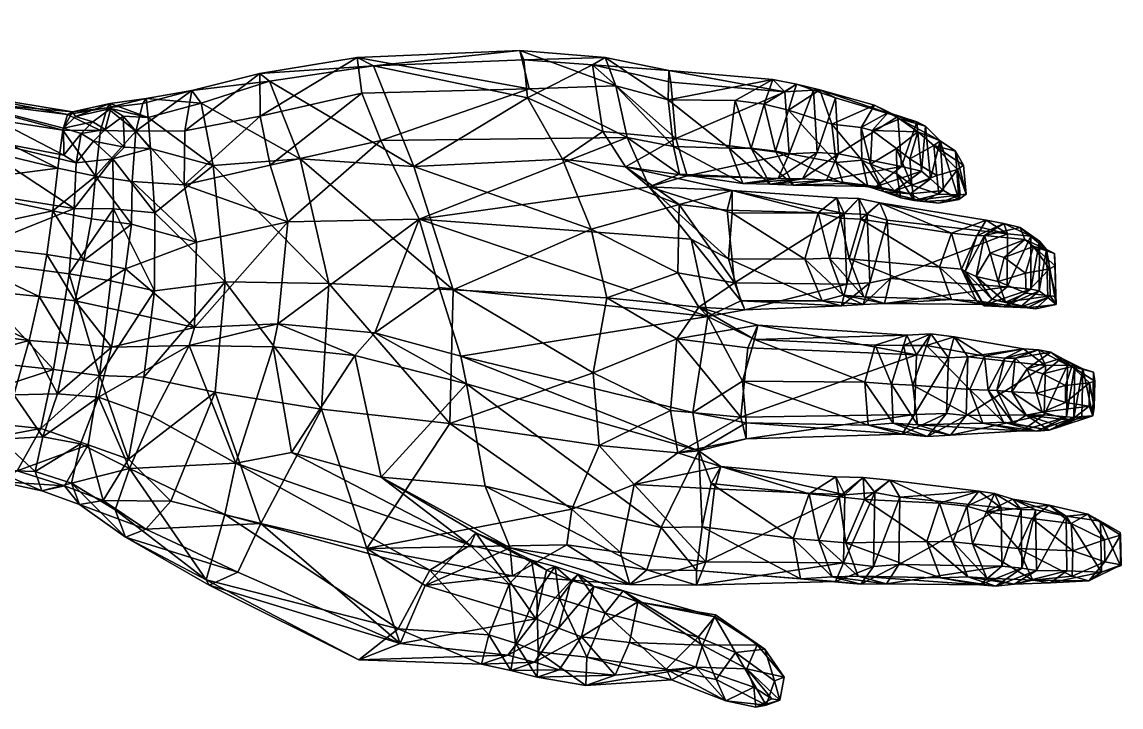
# Model space of a CAD drawing. Extents: x -12.4 to 12.5, y -5.7 to 3.2.
# Drawn here: x 10.078 to 12.495, y -1.24 to 0.267 of the extents above; entities that cross this region are included whole.
import ezdxf

# ---------------------------------------------------------------- set-up
doc = ezdxf.new("R2010")
doc.units = 0
doc.layers.add('arm', color=224, linetype='CONTINUOUS')

msp = doc.modelspace()

# ---------------------------------------------------------------- meshes
at = {"layer": 'arm', "color": 224}
mesh = msp.add_polyface(dxfattribs=at)
corners = [(9.896669, 0.008027, 12.178431), (9.876074, -0.09162, 12.145926), (9.177057, -0.000182, 12.09528), (9.907649, 0.069384, 12.210098), (9.25887, 0.230177, 12.220226), (9.275219, 0.26669, 12.316907), (9.916727, 0.096294, 12.293345), (9.296352, 0.258137, 12.426475), (9.322289, 0.249638, 12.578746), (9.331964, 0.133831, 12.745565), (9.94967, 0.016469, 12.623349), (9.940092, -0.103233, 12.69109), (9.851464, -0.211582, 12.118825), (9.943994, 0.091267, 12.503247), (9.930024, 0.111736, 12.397727), (10.167713, 0.028507, 12.22304), (10.156273, -0.054637, 12.173304), (10.178003, 0.063112, 12.303875), (9.837308, -0.308387, 12.108811), (10.115694, -0.337488, 12.1181), (10.093102, -0.433871, 12.118073), (10.131998, -0.244722, 12.126238), (9.920165, -0.252526, 12.71039), (10.181527, -0.287114, 12.659515), (10.192494, -0.143961, 12.648841), (10.188445, 0.069114, 12.412233), (10.145444, -0.148638, 12.144956), (10.147004, -0.497736, 12.624829), (9.253533, -0.282928, 12.826785), (10.194565, -0.346651, 12.104379), (10.169628, -0.026236, 12.602071), (10.16928, 0.033038, 12.531541), (10.196657, -0.043094, 12.620993), (10.213376, -0.257804, 12.108384), (10.239125, -0.072482, 12.148256), (9.140371, -0.110914, 12.078366), (9.306978, -0.046561, 12.824219), (9.876032, -0.468473, 12.675689), (9.226151, 0.141228, 12.146359), (9.103722, -0.22165, 12.061453), (9.809687, -0.398274, 12.109069)]
mesh.append_faces([[corners[k] for k in face] for face in [(10, 11, 24), (25, 14, 13)]])
mesh.append_faces([[corners[k] for k in face] for face in [(0, 1, 2), (3, 4, 5), (6, 5, 7), (8, 9, 10), (11, 10, 9), (2, 1, 12), (8, 13, 14), (3, 15, 16), (6, 17, 15), (18, 19, 20), (12, 21, 19), (22, 23, 24), (14, 25, 17), (12, 1, 26), (27, 23, 22), (28, 22, 11), (29, 19, 21), (4, 3, 0), (16, 26, 1), (30, 31, 13), (32, 30, 10), (33, 21, 26), (26, 16, 34), (35, 12, 18), (5, 6, 3), (7, 14, 6), (10, 13, 8), (9, 36, 11), (37, 22, 28), (14, 7, 8), (16, 0, 3), (15, 3, 6), (19, 18, 12), (24, 11, 22), (17, 6, 14), (26, 21, 12), (11, 36, 28), (21, 33, 29), (0, 38, 4), (1, 0, 16), (13, 10, 30), (39, 18, 40), (25, 13, 31), (10, 24, 32)]], dxfattribs={"vtx2": -1})
mesh = msp.add_polyface(dxfattribs=at)
corners = [(10.354853, 0.056698, 12.50487), (10.360549, -0.01153, 12.565754), (10.497947, -0.048916, 12.561354), (10.939548, -0.051295, 12.450501), (11.189487, 0.09982, 12.342885), (10.850944, 0.170298, 12.328673), (10.451477, 0.115679, 12.266068), (10.47157, 0.088196, 12.463207), (10.621914, 0.136154, 12.415625), (10.689264, -0.034244, 12.521384), (10.524599, -0.305173, 12.599632), (10.752198, -0.308761, 12.554481), (10.434323, -0.091751, 12.068493), (10.623876, -0.04863, 12.034634), (10.662226, -0.172901, 12.039357), (10.435783, 0.027255, 12.098856), (10.601388, 0.059514, 12.053853), (10.600713, 0.153496, 12.21291), (10.369624, -0.152915, 12.613732), (11.172684, 0.204241, 12.172162), (10.814635, 0.188225, 12.19259), (11.193149, 0.119276, 12.018968), (10.825278, 0.109839, 12.050023), (10.327826, 0.026715, 12.17196), (10.343183, 0.087072, 12.266731), (10.319886, -0.084217, 12.120158), (10.461626, -0.217994, 12.077566), (10.350509, 0.098151, 12.388494), (10.86671, 0.006176, 12.042969), (10.950904, -0.166856, 12.066246), (11.026043, -0.322334, 12.487945), (10.64012, -0.397096, 12.086979), (10.368923, -0.324492, 12.621254), (10.279115, -0.144567, 12.63282), (10.305385, -0.276187, 12.099397), (10.318417, -0.178039, 12.101748), (10.277434, -0.034403, 12.607232), (10.300125, 0.059315, 12.516221)]
mesh.append_faces([[corners[k] for k in face] for face in [(3, 4, 5), (18, 10, 2), (27, 7, 6), (28, 22, 21), (34, 35, 26), (6, 24, 27), (27, 0, 7), (2, 1, 18)]])
mesh.append_faces([[corners[k] for k in face] for face in [(36, 18, 1)]], dxfattribs={"vtx0": -1, "vtx2": -1})
mesh.append_faces([[corners[k] for k in face] for face in [(0, 1, 2), (6, 7, 8), (7, 2, 9), (2, 10, 11), (12, 13, 14), (12, 15, 16), (15, 6, 17), (19, 20, 5), (21, 22, 20), (23, 24, 6), (25, 12, 26), (23, 15, 12), (28, 29, 14), (22, 28, 13), (20, 22, 16), (5, 20, 17), (3, 5, 8), (30, 3, 9), (31, 14, 29), (32, 18, 33), (2, 7, 0), (8, 17, 6), (9, 8, 7), (11, 9, 2), (14, 26, 12), (16, 13, 12), (17, 16, 15), (6, 15, 23), (26, 35, 25), (12, 25, 23), (14, 13, 28), (13, 16, 22), (16, 17, 20), (17, 8, 5), (8, 9, 3), (9, 11, 30), (1, 0, 37)]], dxfattribs={"vtx2": -1})
mesh = msp.add_polyface(dxfattribs=at)
corners = [(11.40501, -0.051934, 12.2633), (11.45724, -0.096117, 12.092119), (11.540409, -0.071965, 12.205068), (11.266486, -0.035315, 12.346461), (11.522855, -0.134575, 12.383633), (11.384038, 0.126554, 12.035139), (11.408711, 0.012896, 12.02804), (11.193149, 0.119276, 12.018968), (11.332855, 0.172076, 12.26508), (11.189487, 0.09982, 12.342885), (11.35505, 0.025594, 12.316953), (11.172684, 0.204241, 12.172162), (11.360033, 0.188908, 12.172308), (11.740957, -0.077311, 12.128228), (11.523806, -0.068014, 12.057511), (11.764756, -0.023692, 12.155327), (11.515844, 0.010362, 12.280029), (11.662783, -0.08839, 12.037057), (11.510886, -0.007031, 11.991313), (11.755828, 0.113258, 12.115376), (11.505058, 0.134147, 12.23838), (11.500557, 0.160058, 12.136096), (11.498868, 0.095638, 11.997328), (11.728885, 0.140085, 12.056376), (11.64664, 0.093633, 11.966926), (11.632885, -0.011067, 12.00535), (10.939548, -0.051295, 12.450501), (11.181264, 0.18327, 12.28304), (10.86671, 0.006176, 12.042969), (10.850944, 0.170298, 12.328673), (11.72346, -0.089819, 12.0091), (11.709828, 0.0859, 11.946707), (11.681705, -0.01105, 11.9544), (10.814635, 0.188225, 12.19259), (10.950904, -0.166856, 12.066246)]
mesh.append_faces([[corners[k] for k in face] for face in [(0, 1, 2), (3, 4, 0), (5, 6, 7), (8, 9, 10), (3, 0, 10), (3, 9, 26), (10, 9, 3), (28, 7, 6), (27, 9, 8), (29, 9, 27)]])
mesh.append_faces([[corners[k] for k in face] for face in [(11, 12, 5), (13, 2, 14), (15, 16, 2), (17, 14, 18), (19, 20, 16), (6, 18, 14), (8, 10, 16), (0, 2, 16), (12, 21, 22), (8, 20, 21), (5, 22, 18), (19, 23, 21), (23, 24, 22), (22, 24, 25), (12, 11, 27), (30, 17, 25), (24, 31, 32), (5, 7, 11), (2, 13, 15), (18, 25, 17), (16, 15, 19), (14, 1, 6), (16, 20, 8), (16, 10, 0), (22, 5, 12), (21, 12, 8), (18, 6, 5), (21, 20, 19), (22, 21, 23), (25, 18, 22), (27, 8, 12), (29, 27, 11), (33, 11, 7), (34, 28, 6), (25, 32, 30), (32, 25, 24)]], dxfattribs={"vtx2": -1})
mesh = msp.add_polyface(dxfattribs=at)
corners = [(12.012119, -0.051145, 11.961109), (11.873619, -0.023408, 12.093133), (11.847387, -0.081414, 12.053417), (12.004209, 0.05902, 11.928359), (11.867323, 0.099551, 12.050694), (11.956315, -0.095535, 11.943142), (11.774522, -0.092645, 11.968798), (11.763735, 0.07246, 11.909181), (11.8588, 0.041565, 11.84661), (11.868317, -0.042206, 11.843239), (11.952878, 0.083498, 11.8919), (11.832544, 0.117195, 11.988534), (11.883866, -0.088563, 11.882456), (11.735182, -0.017542, 11.919337), (11.943823, -0.046166, 11.767239), (11.924852, -0.037502, 11.800209), (11.923672, 0.034764, 11.808176), (11.937791, -0.094956, 11.849195), (11.818371, 0.116553, 12.092008), (11.826833, -0.020354, 12.137565), (11.755828, 0.113258, 12.115376), (11.764756, -0.023692, 12.155327), (11.794703, -0.078494, 12.091823), (11.740957, -0.077311, 12.128228), (11.72346, -0.089819, 12.0091), (11.662783, -0.08839, 12.037057), (11.681705, -0.01105, 11.9544), (11.709828, 0.0859, 11.946707), (11.728885, 0.140085, 12.056376), (11.781095, 0.129978, 12.022386), (11.947401, 0.027738, 11.769374), (11.972702, -0.106149, 11.805626), (11.998406, -0.104084, 11.892423), (11.64664, 0.093633, 11.966926)]
mesh.append_faces([[corners[k] for k in face] for face in [(0, 1, 2), (3, 4, 1), (5, 2, 6), (7, 8, 9), (3, 10, 11), (11, 10, 8), (12, 6, 13), (14, 15, 16), (15, 9, 8), (9, 15, 17), (4, 18, 19), (18, 20, 21), (1, 19, 22), (19, 21, 23), (2, 22, 24), (22, 23, 25), (6, 24, 26), (27, 7, 13), (28, 29, 27), (29, 11, 7), (20, 18, 29), (18, 4, 11), (2, 5, 0), (6, 12, 5), (9, 13, 7), (11, 4, 3), (8, 7, 11), (13, 9, 12), (16, 30, 14), (8, 16, 15), (16, 8, 10), (17, 12, 9), (31, 17, 15), (12, 17, 32), (19, 1, 4), (21, 19, 18), (22, 2, 1), (23, 22, 19), (24, 6, 2), (25, 24, 22), (26, 13, 6), (13, 26, 27), (27, 33, 28), (7, 27, 29), (29, 28, 20), (11, 29, 18)]], dxfattribs={"vtx2": -1})
mesh = msp.add_polyface(dxfattribs=at)
corners = [(10.167713, 0.028507, 12.22304), (10.250057, 0.028041, 12.201429), (10.239125, -0.072482, 12.148256), (10.178003, 0.063112, 12.303875), (10.264927, 0.077641, 12.288549), (10.195139, 0.058641, 12.50535), (10.273095, 0.076176, 12.497296), (10.271833, 0.087631, 12.401707), (10.277434, -0.034403, 12.607232), (10.196657, -0.043094, 12.620993), (10.192494, -0.143961, 12.648841), (10.145444, -0.148638, 12.144956), (10.230433, -0.166374, 12.122025), (10.213376, -0.257804, 12.108384), (10.233775, 0.047196, 12.546623), (10.260804, 0.030338, 12.565548), (10.303329, -0.0088, 12.581041), (10.300125, 0.059315, 12.516221), (10.234947, 0.004735, 12.59174), (10.207918, 0.021596, 12.572818), (10.16928, 0.033038, 12.531541), (10.169628, -0.026236, 12.602071), (10.318417, -0.178039, 12.101748), (10.343183, 0.087072, 12.266731), (10.327826, 0.026715, 12.17196), (10.350509, 0.098151, 12.388494), (10.354853, 0.056698, 12.50487), (10.360549, -0.01153, 12.565754), (10.279115, -0.144567, 12.63282), (10.181527, -0.287114, 12.659515), (10.188445, 0.069114, 12.412233), (10.156273, -0.054637, 12.173304), (10.305385, -0.276187, 12.099397), (10.319886, -0.084217, 12.120158), (10.273058, -0.30287, 12.63934), (10.368923, -0.324492, 12.621254), (10.369624, -0.152915, 12.613732)]
mesh.append_faces([[corners[k] for k in face] for face in [(14, 6, 5), (15, 16, 17), (18, 9, 8), (19, 20, 21)]])
mesh.append_faces([[corners[k] for k in face] for face in [(26, 7, 6)]], dxfattribs={"vtx0": -1, "vtx2": -1})
mesh.append_faces([[corners[k] for k in face] for face in [(0, 1, 2), (3, 4, 1), (5, 6, 7), (8, 9, 10), (11, 12, 13), (2, 12, 11), (13, 12, 22), (4, 23, 24), (22, 12, 2), (25, 23, 4), (6, 17, 26), (27, 16, 8), (19, 18, 15), (2, 1, 24), (28, 10, 29), (4, 3, 30), (17, 16, 27), (6, 14, 15), (16, 15, 18), (14, 5, 20), (9, 18, 19), (20, 5, 30), (2, 31, 0), (1, 0, 3), (7, 30, 5), (10, 28, 8), (22, 32, 13), (24, 1, 4), (2, 33, 22), (4, 7, 25), (26, 25, 7), (28, 34, 35), (8, 28, 36), (15, 14, 19), (24, 33, 2), (29, 34, 28), (30, 7, 4), (15, 17, 6), (18, 8, 16), (20, 19, 14), (19, 21, 9)]], dxfattribs={"vtx2": -1})
mesh = msp.add_polyface(dxfattribs=at)
corners = [(11.922404, -0.166815, 12.041902), (12.122454, -0.197579, 11.93861), (12.095344, -0.272687, 11.933643), (12.061315, -0.12789, 11.751292), (12.030921, -0.111064, 11.852633), (11.972702, -0.106149, 11.805626), (12.039888, -0.126189, 11.645461), (12.01051, -0.120105, 11.719803), (12.001731, -0.067704, 11.67914), (12.094513, -0.131738, 11.67976), (12.035212, -0.092108, 11.626613), (12.09435, -0.112311, 11.580341), (12.089617, -0.070667, 11.568121), (12.030483, -0.034518, 11.615382), (12.000906, -0.011417, 11.683518), (12.048356, 0.024706, 11.698785), (12.097178, 0.005508, 11.70926), (12.007785, 0.053671, 11.793939), (11.947401, 0.027738, 11.769374), (11.943823, -0.046166, 11.767239), (11.952878, 0.083498, 11.8919), (11.982718, 0.067456, 11.838953), (11.923672, 0.034764, 11.808176), (12.004209, 0.05902, 11.928359), (12.04587, 0.046986, 11.876195), (12.064681, 0.037825, 11.820938), (11.924852, -0.037502, 11.800209), (11.998406, -0.104084, 11.892423), (11.937791, -0.094956, 11.849195), (12.075645, -0.078606, 11.858287), (12.055836, -0.061856, 11.910094), (12.012119, -0.051145, 11.961109), (11.956315, -0.095535, 11.943142), (11.980924, -0.169547, 12.208936), (11.936449, -0.156545, 12.238522), (11.942251, -0.306805, 12.25306), (11.964206, -0.13086, 12.142487), (11.897142, -0.254234, 12.016763), (12.24544, -0.199447, 12.03522), (11.873619, -0.023408, 12.093133), (12.104724, -0.103704, 11.744871), (12.083199, -0.00468, 11.637733)]
mesh.append_faces([[corners[k] for k in face] for face in [(6, 10, 11), (12, 10, 13)]])
mesh.append_faces([[corners[k] for k in face] for face in [(0, 1, 2), (3, 4, 5), (6, 7, 8), (9, 3, 7), (13, 14, 15), (10, 8, 14), (16, 15, 17), (15, 14, 18), (14, 8, 19), (19, 8, 7), (20, 21, 22), (21, 17, 18), (23, 24, 21), (24, 25, 17), (26, 19, 5), (4, 27, 28), (29, 30, 27), (30, 31, 32), (25, 24, 30), (24, 23, 31), (33, 34, 35), (34, 33, 36), (2, 37, 0), (1, 0, 36), (36, 33, 38), (39, 31, 23), (5, 7, 3), (4, 3, 40), (8, 10, 6), (7, 6, 9), (15, 41, 13), (14, 13, 10), (17, 25, 16), (18, 17, 15), (19, 18, 14), (7, 5, 19), (18, 22, 21), (21, 20, 23), (17, 21, 24), (28, 5, 4), (27, 4, 29), (32, 27, 30), (30, 29, 25), (31, 30, 24)]], dxfattribs={"vtx2": -1})
mesh = msp.add_polyface(dxfattribs=at)
corners = [(12.24544, -0.199447, 12.03522), (11.980924, -0.169547, 12.208936), (11.988173, -0.297495, 12.224078), (12.237819, -0.251535, 11.688692), (12.207416, -0.241651, 11.756935), (12.283623, -0.211548, 11.779138), (12.302462, -0.227047, 11.708006), (12.330919, -0.234082, 11.774872), (12.273121, -0.185691, 11.899357), (11.964206, -0.13086, 12.142487), (12.198223, -0.169254, 11.991808), (12.122454, -0.197579, 11.93861), (12.138222, -0.123475, 11.660646), (12.094513, -0.131738, 11.67976), (12.141337, -0.113848, 11.595155), (12.097178, 0.005508, 11.70926), (12.064681, 0.037825, 11.820938), (12.075645, -0.078606, 11.858287), (12.104724, -0.103704, 11.744871), (12.030921, -0.111064, 11.852633), (12.061315, -0.12789, 11.751292), (12.039888, -0.126189, 11.645461), (12.135133, -0.057825, 11.577026), (12.09435, -0.112311, 11.580341), (12.148732, -0.048515, 11.593397), (12.154095, -0.112147, 11.614017), (12.083199, -0.00468, 11.637733), (12.130795, -0.017541, 11.622087), (12.089617, -0.070667, 11.568121), (12.048356, 0.024706, 11.698785), (12.194766, -0.202652, 11.846499), (12.035212, -0.092108, 11.626613), (12.296725, -0.204477, 11.991802), (12.244887, -0.315748, 12.052618), (12.177723, -0.20369, 11.899737), (12.237337, -0.176546, 11.943715), (12.315562, -0.215316, 11.92909), (12.348568, -0.242718, 11.678576), (12.030483, -0.034518, 11.615382), (12.152279, -0.282293, 11.843917), (12.144324, -0.277159, 11.897038)]
mesh.append_faces([[corners[k] for k in face] for face in [(28, 23, 31)]])
mesh.append_faces([[corners[k] for k in face] for face in [(0, 1, 2), (3, 4, 5), (6, 5, 7), (7, 5, 8), (9, 10, 11), (0, 10, 9), (12, 13, 14), (15, 16, 17), (18, 17, 19), (12, 18, 20), (14, 13, 21), (22, 14, 23), (22, 24, 25), (26, 27, 24), (26, 22, 28), (26, 29, 15), (30, 8, 5), (27, 12, 25), (32, 0, 33), (30, 34, 35), (34, 11, 10), (0, 32, 35), (32, 36, 8), (15, 18, 12), (5, 6, 3), (7, 37, 6), (8, 36, 7), (14, 25, 12), (17, 18, 15), (20, 13, 12), (21, 23, 14), (23, 28, 22), (25, 14, 22), (24, 22, 26), (28, 38, 26), (15, 27, 26), (5, 4, 30), (25, 24, 27), (34, 30, 39), (11, 34, 40), (35, 8, 30), (10, 35, 34), (35, 10, 0), (8, 35, 32), (12, 27, 15)]], dxfattribs={"vtx2": -1})
mesh = msp.add_polyface(dxfattribs=at)
corners = [(11.566557, -0.676344, 12.127185), (11.055152, -0.52933, 12.118937), (11.042587, -0.468665, 12.143044), (10.995063, -0.31718, 12.101397), (11.58638, -0.381412, 12.132432), (11.517798, -0.430057, 12.467833), (11.333728, -0.505265, 12.506099), (11.503929, -0.587875, 12.466789), (11.364038, -0.339783, 12.427624), (11.566355, -0.360343, 12.387478), (11.553208, -0.592092, 12.175044), (11.662582, -0.523641, 12.144062), (11.670681, -0.615295, 12.182163), (11.658939, -0.602336, 12.442874), (11.69611, -0.400496, 12.347805), (11.68867, -0.432112, 12.184509), (11.674083, -0.45009, 12.443942), (11.40501, -0.051934, 12.2633), (11.639544, -0.104072, 12.263422), (11.45724, -0.096117, 12.092119), (11.549619, -0.210949, 12.107329), (11.6315, -0.254344, 12.074895), (11.658671, -0.34702, 12.12361), (11.522855, -0.134575, 12.383633), (11.520431, -0.285373, 12.40089), (11.6446, -0.307055, 12.381023), (11.667446, -0.366345, 12.290027), (11.639434, -0.153616, 12.104159), (11.628677, -0.147267, 12.364749), (11.329522, -0.188769, 12.446553), (10.950904, -0.166856, 12.066246), (10.939548, -0.051295, 12.450501), (11.266486, -0.035315, 12.346461), (11.523806, -0.068014, 12.057511), (11.540409, -0.071965, 12.205068), (11.01904, -0.61671, 12.511015), (11.026043, -0.322334, 12.487945), (11.408711, 0.012896, 12.02804), (11.799419, -0.255219, 12.047019), (11.662783, -0.08839, 12.037057), (11.740957, -0.077311, 12.128228)]
mesh.append_faces([[corners[k] for k in face] for face in [(5, 6, 7), (8, 5, 9), (10, 11, 12), (10, 4, 11), (17, 18, 19), (19, 18, 27), (23, 29, 24), (8, 9, 24), (30, 19, 20), (31, 29, 32), (19, 33, 34), (15, 11, 4), (35, 6, 36), (24, 29, 8), (23, 32, 29), (5, 8, 6), (36, 6, 8), (36, 8, 29), (36, 29, 31)]])
mesh.append_faces([[corners[k] for k in face] for face in [(0, 1, 2), (2, 3, 4), (5, 7, 13), (9, 14, 15), (5, 16, 14), (20, 21, 22), (23, 24, 25), (9, 26, 25), (4, 22, 26), (23, 28, 18), (19, 27, 21), (30, 20, 4), (37, 19, 30), (4, 10, 2), (13, 16, 5), (15, 4, 9), (14, 9, 5), (22, 4, 20), (25, 28, 23), (25, 24, 9), (26, 9, 4), (18, 17, 23), (21, 20, 19), (38, 21, 27), (4, 3, 30), (33, 39, 40)]], dxfattribs={"vtx2": -1})
mesh = msp.add_polyface(dxfattribs=at)
corners = [(12.04492, -0.465555, 12.279235), (11.674083, -0.45009, 12.443942), (11.658939, -0.602336, 12.442874), (12.023564, -0.422317, 12.236653), (11.69611, -0.400496, 12.347805), (11.954357, -0.444284, 12.154754), (11.68867, -0.432112, 12.184509), (11.931134, -0.525732, 12.116603), (11.879848, -0.357878, 12.197995), (11.667446, -0.366345, 12.290027), (11.658671, -0.34702, 12.12361), (11.892155, -0.310157, 12.269394), (11.6446, -0.307055, 12.381023), (11.837735, -0.346704, 12.099422), (11.6315, -0.254344, 12.074895), (11.885998, -0.154737, 12.253713), (11.628677, -0.147267, 12.364749), (11.869669, -0.119904, 12.174022), (11.639544, -0.104072, 12.263422), (11.828677, -0.152788, 12.079268), (11.639434, -0.153616, 12.104159), (11.799419, -0.255219, 12.047019), (11.998406, -0.104084, 11.892423), (11.956315, -0.095535, 11.943142), (11.883866, -0.088563, 11.882456), (11.936449, -0.156545, 12.238522), (11.942251, -0.306805, 12.25306), (11.974495, -0.352286, 12.165831), (11.928142, -0.354564, 12.181468), (11.884114, -0.334349, 12.083404), (11.929217, -0.337711, 12.056245), (11.853488, -0.25323, 12.044935), (11.877742, -0.164587, 12.064909), (11.922404, -0.166815, 12.041902), (11.897142, -0.254234, 12.016763), (11.918392, -0.121863, 12.157891), (11.964206, -0.13086, 12.142487), (11.662582, -0.523641, 12.144062), (11.938741, -0.62005, 12.127045), (12.040865, -0.597055, 12.28033)]
mesh.append_faces([[corners[k] for k in face] for face in [(0, 1, 2), (0, 3, 4), (3, 5, 6), (6, 5, 7), (8, 9, 10), (11, 12, 9), (13, 10, 14), (15, 16, 12), (15, 17, 18), (18, 17, 19), (20, 19, 21), (22, 23, 24), (25, 15, 11), (26, 11, 8), (27, 28, 29), (28, 8, 13), (30, 29, 31), (29, 13, 21), (19, 32, 31), (32, 33, 34), (17, 35, 32), (35, 36, 33), (15, 25, 35), (37, 7, 38), (2, 39, 0), (4, 1, 0), (6, 4, 3), (7, 37, 6), (10, 13, 8), (9, 8, 11), (14, 21, 13), (12, 11, 15), (18, 16, 15), (19, 20, 18), (11, 26, 25), (8, 28, 26), (29, 30, 27), (13, 29, 28), (31, 34, 30), (21, 31, 29), (31, 21, 19), (34, 31, 32), (32, 19, 17), (33, 32, 35), (35, 17, 15), (36, 35, 25)]], dxfattribs={"vtx2": -1})
mesh = msp.add_polyface(dxfattribs=at)
corners = [(10.181527, -0.287114, 12.659515), (10.147004, -0.497736, 12.624829), (10.248029, -0.510734, 12.59778), (10.119024, -0.627744, 12.568161), (10.22298, -0.663661, 12.556273), (10.524599, -0.305173, 12.599632), (10.50277, -0.547366, 12.590156), (10.736662, -0.58541, 12.561299), (10.64012, -0.397096, 12.086979), (10.853777, -0.416835, 12.120174), (10.809801, -0.466861, 12.102633), (11.042587, -0.468665, 12.143044), (11.055152, -0.52933, 12.118937), (10.445384, -0.444889, 12.112228), (10.457216, -0.405415, 12.120862), (10.345491, -0.514909, 12.588426), (10.246267, -0.55882, 12.056118), (10.363914, -0.601013, 11.990516), (10.314128, -0.715536, 12.009283), (10.461626, -0.217994, 12.077566), (10.662226, -0.172901, 12.039357), (10.274736, -0.448623, 12.096003), (10.289064, -0.367246, 12.102814), (10.547986, -0.703508, 11.917483), (10.670211, -0.680528, 11.921358), (10.629773, -0.447846, 12.079443), (10.867869, -0.734345, 12.063191), (10.305385, -0.276187, 12.099397), (10.995063, -0.31718, 12.101397), (11.01904, -0.61671, 12.511015), (11.026043, -0.322334, 12.487945), (10.752198, -0.308761, 12.554481), (10.950904, -0.166856, 12.066246), (10.194565, -0.346651, 12.104379), (10.206725, -0.661167, 12.076468), (10.12375, -0.645709, 12.107136), (10.368923, -0.324492, 12.621254), (10.273058, -0.30287, 12.63934), (10.369624, -0.152915, 12.613732), (10.156039, -0.551554, 12.083345), (10.178614, -0.440491, 12.103521), (10.311623, -0.695325, 12.544419), (10.213376, -0.257804, 12.108384)]
mesh.append_faces([[corners[k] for k in face] for face in [(27, 19, 14), (28, 11, 9), (32, 28, 9), (14, 22, 27), (5, 38, 36)]])
mesh.append_faces([[corners[k] for k in face] for face in [(0, 1, 2), (3, 4, 2), (5, 6, 7), (8, 9, 10), (9, 11, 12), (13, 14, 8), (15, 6, 5), (16, 17, 18), (14, 19, 20), (21, 22, 14), (13, 17, 16), (23, 17, 13), (24, 23, 25), (26, 24, 10), (29, 30, 31), (27, 22, 33), (33, 22, 21), (16, 34, 35), (36, 37, 2), (39, 40, 21), (2, 4, 41), (2, 37, 0), (7, 31, 5), (10, 25, 8), (12, 10, 9), (8, 25, 13), (5, 36, 15), (6, 15, 41), (20, 8, 14), (14, 13, 21), (16, 21, 13), (13, 25, 23), (25, 10, 24), (10, 12, 26), (31, 7, 29), (32, 9, 8), (33, 42, 27), (21, 40, 33), (2, 15, 36), (21, 16, 39), (41, 15, 2)]], dxfattribs={"vtx2": -1})
mesh = msp.add_polyface(dxfattribs=at)
corners = [(12.066867, -0.444892, 12.092875), (12.194562, -0.46815, 11.924023), (12.162724, -0.54202, 11.911059), (12.244887, -0.315748, 12.052618), (11.988173, -0.297495, 12.224078), (11.974495, -0.352286, 12.165831), (12.122451, -0.344005, 11.961976), (11.929217, -0.337711, 12.056245), (11.897142, -0.254234, 12.016763), (12.197887, -0.354565, 12.020543), (12.24071, -0.349638, 11.704129), (12.210546, -0.34326, 11.773083), (12.176151, -0.293571, 11.76326), (12.224742, -0.30396, 11.673428), (12.207416, -0.241651, 11.756935), (12.194654, -0.357718, 11.870663), (12.152279, -0.282293, 11.843917), (12.194766, -0.202652, 11.846499), (12.127997, -0.426264, 12.156492), (12.280631, -0.452193, 11.971136), (12.04492, -0.465555, 12.279235), (12.115199, -0.4718, 12.2603), (12.076627, -0.419645, 12.197245), (12.157949, -0.470006, 12.212478), (12.016266, -0.445228, 12.13529), (11.954357, -0.444284, 12.154754), (12.023564, -0.422317, 12.236653), (11.990374, -0.530079, 12.096536), (12.036824, -0.532038, 12.052072), (12.272773, -0.360349, 11.926273), (12.236919, -0.35968, 11.972212), (12.177299, -0.347101, 11.922012), (12.144324, -0.277159, 11.897038), (12.095344, -0.272687, 11.933643), (12.177723, -0.20369, 11.899737), (12.122454, -0.197579, 11.93861), (11.942251, -0.306805, 12.25306), (11.928142, -0.354564, 12.181468), (12.24544, -0.199447, 12.03522), (12.237819, -0.251535, 11.688692), (12.288272, -0.362237, 11.803007), (12.239647, -0.473206, 11.870553), (12.296465, -0.320742, 12.009773), (11.980924, -0.169547, 12.208936)]
mesh.append_faces([[corners[k] for k in face] for face in [(0, 1, 2), (3, 4, 5), (6, 7, 8), (6, 9, 5), (10, 11, 12), (13, 12, 14), (11, 15, 16), (12, 16, 17), (18, 19, 1), (20, 21, 22), (21, 23, 18), (0, 24, 22), (24, 25, 26), (25, 24, 27), (24, 0, 28), (29, 30, 31), (30, 9, 6), (15, 31, 32), (31, 6, 33), (16, 32, 34), (32, 33, 35), (4, 36, 37), (19, 18, 23), (5, 9, 3), (4, 3, 38), (8, 33, 6), (5, 7, 6), (12, 13, 10), (14, 39, 13), (15, 11, 40), (16, 12, 11), (17, 14, 12), (1, 0, 18), (41, 1, 19), (22, 26, 20), (18, 22, 21), (22, 18, 0), (26, 22, 24), (9, 30, 42), (31, 15, 29), (6, 31, 30), (32, 16, 15), (33, 32, 31), (36, 4, 43), (37, 5, 4)]], dxfattribs={"vtx2": -1})
mesh = msp.add_polyface(dxfattribs=at)
corners = [(12.157949, -0.470006, 12.212478), (12.32865, -0.488691, 11.99906), (12.280631, -0.452193, 11.971136), (12.340695, -0.459641, 11.871904), (12.364328, -0.472839, 11.764102), (12.288554, -0.496663, 11.733355), (12.351966, -0.354766, 11.696272), (12.306719, -0.364662, 11.72978), (12.339433, -0.3361, 11.637119), (12.330919, -0.234082, 11.774872), (12.315562, -0.215316, 11.92909), (12.315015, -0.324775, 11.946002), (12.334175, -0.33919, 11.791419), (12.272773, -0.360349, 11.926273), (12.288272, -0.362237, 11.803007), (12.210546, -0.34326, 11.773083), (12.24071, -0.349638, 11.704129), (12.224742, -0.30396, 11.673428), (12.28627, -0.330223, 11.631691), (12.337604, -0.27636, 11.627724), (12.349784, -0.270105, 11.643754), (12.351905, -0.337379, 11.654389), (12.302462, -0.227047, 11.708006), (12.348568, -0.242718, 11.678576), (12.284922, -0.286182, 11.624793), (12.237819, -0.251535, 11.688692), (12.393662, -0.488704, 11.892057), (12.194654, -0.357718, 11.870663), (12.313165, -0.454513, 11.918026), (12.377328, -0.487943, 11.953242), (12.239647, -0.473206, 11.870553), (12.262337, -0.472604, 11.825783), (12.296725, -0.204477, 11.991802), (12.296465, -0.320742, 12.009773), (12.236919, -0.35968, 11.972212), (12.244887, -0.315748, 12.052618), (12.197887, -0.354565, 12.020543), (12.410785, -0.496631, 11.759965)]
mesh.append_faces([[corners[k] for k in face] for face in [(16, 17, 18), (24, 17, 25), (24, 18, 17)]])
mesh.append_faces([[corners[k] for k in face] for face in [(0, 1, 2), (3, 4, 5), (6, 7, 8), (9, 10, 11), (12, 11, 13), (6, 12, 14), (7, 14, 15), (8, 7, 16), (19, 8, 18), (19, 20, 21), (22, 23, 20), (22, 19, 24), (4, 3, 26), (14, 13, 27), (9, 12, 6), (3, 28, 29), (28, 2, 1), (2, 28, 30), (28, 3, 31), (10, 32, 33), (11, 33, 34), (33, 35, 36), (21, 20, 23), (5, 31, 3), (8, 21, 6), (11, 12, 9), (13, 14, 12), (14, 7, 6), (15, 16, 7), (16, 18, 8), (18, 24, 19), (21, 8, 19), (20, 19, 22), (24, 25, 22), (26, 37, 4), (6, 23, 9), (29, 26, 3), (1, 29, 28), (31, 30, 28), (33, 11, 10), (35, 33, 32), (34, 13, 11), (23, 6, 21)]], dxfattribs={"vtx2": -1})
mesh = msp.add_polyface(dxfattribs=at)
corners = [(10.22298, -0.663661, 12.556273), (10.119024, -0.627744, 12.568161), (10.06703, -0.72051, 12.450813), (10.015498, -0.71912, 12.201429), (10.106879, -0.722412, 12.187602), (10.121474, -0.764419, 12.284282), (10.060026, -0.553575, 12.103092), (10.156039, -0.551554, 12.083345), (10.12375, -0.645709, 12.107136), (10.093102, -0.433871, 12.118073), (10.178614, -0.440491, 12.103521), (10.115694, -0.337488, 12.1181), (10.194565, -0.346651, 12.104379), (9.253533, -0.282928, 12.826785), (9.206034, -0.468162, 12.760935), (9.876032, -0.468473, 12.675689), (10.17104, -0.753357, 12.436408), (10.204243, -0.79446, 12.262989), (10.206725, -0.661167, 12.076468), (10.186641, -0.74774, 12.162912), (10.025031, -0.744051, 12.303279), (9.784092, -0.69042, 12.478954), (9.733784, -0.693308, 12.21054), (9.744401, -0.623772, 12.130603), (10.029434, -0.651038, 12.123678), (9.772676, -0.520028, 12.105636), (9.838432, -0.597886, 12.609166), (10.147004, -0.497736, 12.624829), (9.743065, -0.715695, 12.319237), (10.248029, -0.510734, 12.59778), (9.105138, -0.638773, 12.589241), (9.072438, -0.331366, 12.061803), (9.809687, -0.398274, 12.109069), (9.040089, -0.656478, 12.325037), (9.028329, -0.627537, 12.237364), (10.246267, -0.55882, 12.056118), (9.837308, -0.308387, 12.108811), (9.029464, -0.540465, 12.129466), (9.920165, -0.252526, 12.71039)]
mesh.append_faces([[corners[k] for k in face] for face in [(0, 1, 2), (3, 4, 5), (6, 7, 8), (9, 10, 7), (11, 12, 10), (13, 14, 15), (16, 5, 17), (18, 19, 4), (20, 2, 21), (22, 23, 24), (23, 25, 6), (21, 2, 1), (26, 1, 27), (5, 4, 19), (3, 20, 28), (4, 3, 24), (9, 6, 25), (16, 2, 20), (29, 27, 1), (2, 16, 0), (5, 20, 3), (8, 24, 6), (7, 6, 9), (10, 9, 11), (26, 15, 14), (30, 21, 26), (31, 32, 25), (33, 28, 21), (34, 22, 28), (4, 8, 18), (8, 7, 35), (9, 32, 36), (21, 28, 20), (24, 3, 22), (6, 24, 23), (1, 26, 21), (27, 15, 26), (19, 17, 5), (28, 22, 3), (24, 8, 4), (25, 32, 9), (23, 22, 34), (25, 23, 37), (20, 5, 16), (38, 15, 27)]], dxfattribs={"vtx2": -1})
mesh = msp.add_polyface(dxfattribs=at)
corners = [(11.986496, -0.7413, 12.199097), (12.182058, -0.765557, 12.060255), (12.096018, -0.792032, 12.021132), (12.326043, -0.597461, 12.001281), (12.154547, -0.598969, 12.213415), (12.120159, -0.642419, 12.156755), (12.32865, -0.488691, 11.99906), (12.157949, -0.470006, 12.212478), (12.190804, -0.61612, 11.926359), (12.047635, -0.619453, 12.078078), (12.036824, -0.532038, 12.052072), (12.276541, -0.632498, 11.975029), (12.286692, -0.598333, 11.736341), (12.258711, -0.616725, 11.829014), (12.221525, -0.543948, 11.817436), (12.194562, -0.46815, 11.924023), (12.239647, -0.473206, 11.870553), (12.203058, -0.542917, 11.862853), (12.262337, -0.472604, 11.825783), (12.236482, -0.613663, 11.873607), (12.162724, -0.54202, 11.911059), (12.309072, -0.633649, 11.921918), (11.993898, -0.615999, 12.12289), (11.990374, -0.530079, 12.096536), (11.938741, -0.62005, 12.127045), (11.931134, -0.525732, 12.116603), (12.069492, -0.644972, 12.198168), (12.013552, -0.640041, 12.231781), (12.1114, -0.594352, 12.260839), (12.040865, -0.597055, 12.28033), (12.115199, -0.4718, 12.2603), (12.04492, -0.465555, 12.279235), (11.95349, -0.768259, 12.296434), (12.008712, -0.778817, 12.260088), (11.927485, -0.735411, 12.22508), (11.931, -0.78384, 12.10975), (12.25491, -0.547011, 11.73087), (12.066867, -0.444892, 12.092875), (11.954357, -0.444284, 12.154754), (12.016266, -0.445228, 12.13529), (12.216746, -0.770802, 12.009488), (12.155857, -0.798508, 11.986455)]
mesh.append_faces([[corners[k] for k in face] for face in [(0, 1, 2), (3, 4, 5), (6, 7, 4), (8, 9, 10), (11, 5, 9), (12, 13, 14), (15, 16, 17), (16, 18, 14), (13, 19, 17), (19, 8, 20), (21, 11, 8), (9, 22, 23), (22, 24, 25), (5, 26, 22), (26, 27, 24), (4, 28, 26), (28, 29, 27), (7, 30, 28), (30, 31, 29), (32, 33, 0), (34, 0, 35), (1, 0, 33), (2, 35, 0), (5, 11, 3), (10, 20, 8), (9, 8, 11), (14, 36, 12), (36, 14, 18), (20, 10, 37), (17, 20, 15), (14, 17, 16), (17, 14, 13), (20, 17, 19), (8, 19, 21), (23, 25, 38), (10, 23, 39), (23, 10, 9), (25, 23, 22), (22, 9, 5), (24, 22, 26), (26, 5, 4), (27, 26, 28), (28, 4, 7), (29, 28, 30), (0, 34, 32), (1, 40, 41)]], dxfattribs={"vtx2": -1})
mesh = msp.add_polyface(dxfattribs=at)
corners = [(11.149405, -0.97028, 11.685407), (10.975009, -0.939457, 11.720302), (11.063754, -0.884079, 11.823977), (11.335648, -0.975422, 11.832574), (11.432513, -1.008896, 11.79573), (11.400088, -0.984603, 11.698492), (11.207794, -1.046573, 11.944374), (11.231255, -0.939407, 11.878122), (11.075788, -0.857447, 11.976963), (11.424226, -0.750804, 12.413258), (11.394377, -0.900637, 12.417332), (11.581705, -0.92077, 12.415061), (11.28728, -0.804847, 12.488894), (11.27593, -0.883512, 12.455365), (11.414532, -0.970664, 12.334506), (11.151112, -0.889798, 12.136822), (11.452157, -0.938546, 12.161085), (11.096701, -0.75463, 12.107176), (11.483598, -0.845702, 12.117111), (11.055152, -0.52933, 12.118937), (11.566557, -0.676344, 12.127185), (11.347447, -0.664688, 12.476395), (11.520104, -0.681071, 12.383697), (11.503929, -0.587875, 12.466789), (10.867869, -0.734345, 12.063191), (11.333728, -0.505265, 12.506099), (11.01904, -0.61671, 12.511015), (11.156424, -0.951532, 12.348122), (10.836399, -0.891702, 12.405476), (11.198622, -0.916926, 11.766522), (10.964437, -0.972955, 12.113747), (11.259759, -1.002253, 11.649905), (11.209771, -0.988031, 11.666792), (11.250113, -0.931346, 11.747885), (11.285885, -0.961637, 11.850637), (11.300183, -0.948169, 11.730386), (11.360498, -1.034106, 11.622021), (11.561537, -0.9724, 12.322981), (11.042587, -0.468665, 12.143044), (11.553208, -0.592092, 12.175044)]
mesh.append_faces([[corners[k] for k in face] for face in [(13, 14, 10), (21, 9, 22), (21, 22, 23), (8, 24, 15), (15, 24, 17), (19, 17, 24), (21, 25, 26), (27, 13, 28), (23, 25, 21), (9, 21, 12), (14, 13, 27), (26, 12, 21)]])
mesh.append_faces([[corners[k] for k in face] for face in [(0, 1, 2), (3, 4, 5), (6, 7, 8), (9, 10, 11), (12, 13, 10), (15, 16, 14), (17, 18, 16), (19, 20, 18), (28, 13, 12), (29, 2, 8), (30, 8, 15), (31, 32, 33), (32, 0, 29), (7, 34, 33), (34, 3, 35), (2, 29, 0), (35, 5, 36), (5, 35, 3), (8, 30, 6), (11, 10, 14), (37, 14, 16), (10, 9, 12), (14, 27, 15), (16, 15, 17), (18, 17, 19), (38, 39, 20), (12, 26, 28), (8, 7, 29), (15, 27, 30), (33, 35, 31), (29, 33, 32), (33, 29, 7), (35, 33, 34), (34, 7, 6)]], dxfattribs={"vtx2": -1})
mesh = msp.add_polyface(dxfattribs=at)
corners = [(12.432755, -0.59954, 11.667482), (12.384992, -0.608978, 11.696474), (12.424919, -0.578205, 11.610602), (12.286692, -0.598333, 11.736341), (12.361581, -0.623443, 11.768456), (12.336715, -0.631473, 11.875875), (12.408899, -0.601496, 11.763024), (12.321471, -0.591464, 11.668933), (12.25491, -0.547011, 11.73087), (12.309134, -0.549793, 11.643513), (12.372516, -0.570683, 11.602648), (12.425833, -0.527125, 11.609051), (12.437145, -0.523729, 11.626599), (12.436077, -0.581261, 11.628304), (12.387043, -0.491281, 11.692904), (12.434385, -0.503711, 11.664581), (12.373158, -0.53303, 11.601506), (12.322935, -0.507577, 11.66639), (12.288554, -0.496663, 11.733355), (12.364328, -0.472839, 11.764102), (12.410785, -0.496631, 11.759965), (12.262337, -0.472604, 11.825783), (12.393662, -0.488704, 11.892057), (12.391306, -0.603562, 11.894856), (12.374744, -0.601626, 11.955713), (12.309072, -0.633649, 11.921918), (12.326043, -0.597461, 12.001281), (12.276541, -0.632498, 11.975029), (12.377328, -0.487943, 11.953242), (12.32865, -0.488691, 11.99906), (12.154547, -0.598969, 12.213415), (12.258711, -0.616725, 11.829014), (12.236482, -0.613663, 11.873607)]
mesh.append_faces([[corners[k] for k in face] for face in [(7, 9, 10), (16, 9, 17), (16, 10, 9)]])
mesh.append_faces([[corners[k] for k in face] for face in [(0, 1, 2), (3, 4, 5), (0, 6, 4), (7, 3, 8), (1, 4, 3), (2, 1, 7), (11, 2, 10), (11, 12, 13), (14, 15, 12), (14, 11, 16), (17, 18, 19), (9, 8, 18), (14, 19, 20), (21, 18, 8), (20, 22, 23), (6, 23, 5), (20, 6, 0), (23, 24, 25), (24, 26, 27), (22, 28, 24), (28, 29, 26), (13, 12, 15), (2, 13, 0), (30, 26, 29), (5, 31, 3), (4, 1, 0), (8, 9, 7), (3, 7, 1), (7, 10, 2), (10, 16, 11), (13, 2, 11), (12, 11, 14), (16, 17, 14), (19, 14, 17), (18, 17, 9), (20, 15, 14), (23, 6, 20), (5, 4, 6), (0, 15, 20), (32, 31, 5), (24, 23, 22), (26, 24, 28), (15, 0, 13)]], dxfattribs={"vtx2": -1})
mesh = msp.add_polyface(dxfattribs=at)
corners = [(11.884691, -0.922729, 12.316308), (11.581705, -0.92077, 12.415061), (11.561537, -0.9724, 12.322981), (11.790316, -0.958197, 12.168644), (11.561225, -0.939926, 12.184525), (11.573827, -0.844146, 12.139511), (11.887435, -0.773673, 12.307953), (11.600771, -0.760431, 12.410329), (11.483598, -0.845702, 12.117111), (11.566557, -0.676344, 12.127185), (11.614558, -0.711466, 12.3112), (11.593256, -0.748251, 12.169355), (11.424226, -0.750804, 12.413258), (11.867978, -0.734015, 12.250773), (11.808946, -0.771, 12.152901), (11.773509, -0.869209, 12.127491), (12.013552, -0.640041, 12.231781), (11.670511, -0.650448, 12.346226), (11.670681, -0.615295, 12.182163), (12.040865, -0.597055, 12.28033), (11.658939, -0.602336, 12.442874), (11.938741, -0.62005, 12.127045), (11.662582, -0.523641, 12.144062), (11.520104, -0.681071, 12.383697), (11.553208, -0.592092, 12.175044), (11.95349, -0.768259, 12.296434), (11.927485, -0.735411, 12.22508), (11.874912, -0.777879, 12.14441), (11.830503, -0.873812, 12.1222), (11.931, -0.78384, 12.10975), (11.889496, -0.878807, 12.090641), (11.917019, -0.952241, 12.120796), (11.859683, -0.954076, 12.156582), (11.950478, -0.931375, 12.306216), (11.866776, -0.963868, 12.265433), (11.452157, -0.938546, 12.161085), (11.503929, -0.587875, 12.466789)]
mesh.append_faces([[corners[k] for k in face] for face in [(9, 10, 11), (9, 18, 17), (23, 10, 9), (23, 9, 17), (9, 24, 18)]])
mesh.append_faces([[corners[k] for k in face] for face in [(0, 1, 2), (3, 4, 5), (6, 7, 1), (8, 5, 4), (12, 7, 10), (9, 11, 5), (6, 13, 10), (10, 13, 14), (11, 14, 15), (16, 17, 18), (19, 20, 17), (21, 18, 22), (23, 17, 20), (6, 25, 26), (13, 26, 27), (14, 27, 28), (27, 29, 30), (31, 32, 28), (32, 3, 15), (33, 0, 34), (25, 6, 0), (5, 15, 3), (1, 0, 6), (4, 35, 8), (1, 7, 12), (10, 23, 12), (5, 8, 9), (10, 7, 6), (14, 11, 10), (15, 5, 11), (18, 21, 16), (17, 16, 19), (20, 36, 23), (26, 13, 6), (27, 14, 13), (29, 27, 26), (28, 15, 14), (30, 28, 27), (28, 30, 31), (15, 28, 32), (0, 33, 25)]], dxfattribs={"vtx2": -1})
mesh = msp.add_polyface(dxfattribs=at)
corners = [(11.063754, -0.884079, 11.823977), (10.975009, -0.939457, 11.720302), (10.547986, -0.703508, 11.917483), (11.088484, -1.14636, 11.782161), (10.818339, -1.136654, 11.851237), (10.905213, -1.068364, 11.74029), (11.146031, -1.126373, 11.921207), (10.909705, -1.100891, 12.06649), (11.104289, -1.081804, 11.695062), (10.867869, -0.734345, 12.063191), (11.075788, -0.857447, 11.976963), (10.836399, -0.891702, 12.405476), (10.964437, -0.972955, 12.113747), (11.156424, -0.951532, 12.348122), (10.50277, -0.547366, 12.590156), (10.40534, -0.787341, 12.530665), (10.602907, -0.836322, 12.464823), (10.311623, -0.695325, 12.544419), (10.305445, -0.86698, 12.231048), (10.204243, -0.79446, 12.262989), (10.186641, -0.74774, 12.162912), (10.350391, -0.849165, 12.402529), (10.482664, -0.960394, 11.927652), (10.489518, -0.972294, 12.137341), (10.670211, -0.680528, 11.921358), (10.256259, -0.786225, 12.420924), (10.523719, -0.817092, 11.891896), (10.314128, -0.715536, 12.009283), (10.363914, -0.601013, 11.990516), (11.01904, -0.61671, 12.511015), (10.736662, -0.58541, 12.561299), (10.552607, -0.943282, 12.353714), (10.282422, -0.806788, 12.069414), (10.22298, -0.663661, 12.556273), (10.206725, -0.661167, 12.076468), (10.246267, -0.55882, 12.056118), (10.17104, -0.753357, 12.436408)]
mesh.append_faces([[corners[k] for k in face] for face in [(9, 10, 0), (11, 7, 12), (11, 12, 13), (0, 24, 9), (26, 2, 1), (23, 4, 7), (22, 4, 23), (5, 4, 22), (7, 31, 23)]])
mesh.append_faces([[corners[k] for k in face] for face in [(0, 1, 2), (3, 4, 5), (6, 7, 4), (8, 5, 1), (14, 15, 16), (17, 15, 14), (18, 19, 20), (16, 15, 21), (22, 23, 18), (15, 17, 25), (27, 28, 2), (11, 29, 30), (7, 11, 16), (26, 1, 5), (22, 32, 27), (18, 23, 31), (19, 18, 21), (25, 17, 33), (27, 32, 20), (2, 24, 0), (16, 30, 14), (20, 32, 18), (27, 34, 35), (21, 31, 16), (18, 32, 22), (25, 21, 15), (2, 26, 27), (30, 16, 11), (16, 31, 7), (5, 22, 26), (27, 26, 22), (31, 21, 18), (21, 25, 19), (19, 25, 36), (33, 36, 25), (20, 34, 27)]], dxfattribs={"vtx2": -1})
mesh = msp.add_polyface(dxfattribs=at)
corners = [(12.451716, -0.943266, 11.840929), (12.423952, -0.962868, 11.832639), (12.494951, -0.92722, 11.775172), (12.37409, -0.82017, 11.909334), (12.306734, -0.806706, 11.998897), (12.308928, -0.940206, 12.011668), (12.300701, -0.96124, 11.84547), (12.339398, -0.966875, 11.909187), (12.259688, -0.969831, 11.981584), (12.375818, -0.940509, 11.920748), (12.387312, -0.952147, 11.779354), (12.268603, -0.891724, 11.81747), (12.459305, -0.921239, 11.745702), (12.493916, -0.861948, 11.76882), (12.492942, -0.856406, 11.787921), (12.493869, -0.929705, 11.795012), (12.421695, -0.81604, 11.81857), (12.450137, -0.831644, 11.830308), (12.458604, -0.872364, 11.741117), (12.388908, -0.896435, 11.74812), (12.385642, -0.836787, 11.768568), (12.29857, -0.825506, 11.832906), (12.337032, -0.795976, 11.893158), (12.257066, -0.783288, 11.96417), (12.336715, -0.631473, 11.875875), (12.309072, -0.633649, 11.921918), (12.236482, -0.613663, 11.873607), (12.275001, -0.805421, 12.047528), (12.276588, -0.934838, 12.059573), (12.198862, -0.811258, 11.908223), (12.391306, -0.603562, 11.894856), (12.276541, -0.632498, 11.975029), (12.374744, -0.601626, 11.955713)]
mesh.append_faces([[corners[k] for k in face] for face in [(18, 19, 20), (18, 12, 19), (19, 12, 10)]])
mesh.append_faces([[corners[k] for k in face] for face in [(0, 1, 2), (3, 4, 5), (6, 7, 8), (9, 5, 8), (0, 9, 7), (10, 6, 11), (1, 7, 6), (1, 10, 12), (13, 2, 12), (13, 14, 15), (16, 17, 14), (16, 13, 18), (20, 21, 22), (19, 11, 21), (16, 22, 3), (3, 22, 23), (17, 0, 15), (24, 25, 26), (4, 27, 28), (27, 4, 23), (3, 9, 0), (2, 15, 0), (5, 9, 3), (8, 7, 9), (7, 1, 0), (11, 19, 10), (6, 10, 1), (12, 2, 1), (12, 18, 13), (15, 2, 13), (14, 13, 16), (18, 20, 16), (22, 16, 20), (21, 20, 19), (3, 17, 16), (23, 4, 3), (22, 21, 29), (15, 14, 17), (25, 24, 30), (31, 25, 32), (28, 5, 4), (0, 17, 3)]], dxfattribs={"vtx2": -1})
mesh = msp.add_polyface(dxfattribs=at)
corners = [(12.232637, -0.930532, 12.109193), (12.006403, -0.926494, 12.269493), (11.978954, -0.969512, 12.210071), (12.231607, -0.802048, 12.097704), (12.008712, -0.778817, 12.260088), (12.098022, -0.956275, 12.036293), (11.917019, -0.952241, 12.120796), (11.889496, -0.878807, 12.090641), (12.184586, -0.971256, 12.079309), (11.931, -0.78384, 12.10975), (12.096018, -0.792032, 12.021132), (12.068023, -0.875961, 12.012813), (12.300701, -0.96124, 11.84547), (12.200152, -0.956501, 11.921296), (12.168302, -0.881402, 11.898966), (12.198862, -0.811258, 11.908223), (12.29857, -0.825506, 11.832906), (12.268603, -0.891724, 11.81747), (12.182058, -0.765557, 12.060255), (12.257066, -0.783288, 11.96417), (12.337032, -0.795976, 11.893158), (11.950478, -0.931375, 12.306216), (11.923031, -0.970301, 12.238725), (11.95349, -0.768259, 12.296434), (12.275001, -0.805421, 12.047528), (12.308928, -0.940206, 12.011668), (12.276588, -0.934838, 12.059573), (12.219449, -0.974742, 12.028643), (12.259688, -0.969831, 11.981584), (12.15786, -0.954047, 12.001041), (12.125022, -0.876861, 11.984532), (12.155857, -0.798508, 11.986455), (12.216746, -0.770802, 12.009488)]
mesh.append_faces([[corners[k] for k in face] for face in [(0, 1, 2), (3, 4, 1), (5, 6, 7), (8, 2, 6), (9, 10, 11), (12, 13, 14), (15, 16, 17), (4, 3, 18), (15, 19, 20), (1, 21, 22), (4, 23, 21), (24, 3, 0), (25, 26, 27), (26, 0, 8), (28, 27, 29), (27, 8, 5), (13, 29, 30), (29, 5, 11), (14, 30, 31), (30, 11, 10), (15, 31, 32), (31, 10, 18), (3, 24, 32), (2, 8, 0), (1, 0, 3), (7, 11, 5), (6, 5, 8), (11, 7, 9), (14, 17, 12), (28, 13, 12), (17, 14, 15), (22, 2, 1), (21, 1, 4), (0, 26, 24), (27, 28, 25), (8, 27, 26), (29, 13, 28), (5, 29, 27), (30, 14, 13), (11, 30, 29), (31, 15, 14), (10, 31, 30), (32, 19, 15), (32, 18, 3), (19, 32, 24)]], dxfattribs={"vtx2": -1})
mesh = msp.add_polyface(dxfattribs=at)
corners = [(11.360498, -1.034106, 11.622021), (11.259759, -1.002253, 11.649905), (11.300183, -0.948169, 11.730386), (11.320386, -1.130871, 11.629011), (11.212994, -1.118594, 11.667871), (11.317627, -1.192828, 11.68646), (11.211001, -1.174631, 11.750449), (11.382592, -1.170429, 11.842588), (11.259285, -1.158476, 11.866692), (11.559587, -1.152428, 11.751058), (11.564864, -1.086597, 11.564765), (11.400088, -0.984603, 11.698492), (11.494271, -1.156954, 11.572894), (11.506484, -1.180606, 11.610661), (11.414072, -1.09867, 11.855577), (11.30834, -1.085711, 11.898588), (11.432513, -1.008896, 11.79573), (10.909705, -1.100891, 12.06649), (11.146031, -1.126373, 11.921207), (11.207794, -1.046573, 11.944374), (11.20482, -1.141831, 11.891606), (11.152809, -1.159967, 11.765965), (11.088484, -1.14636, 11.782161), (11.163427, -1.099684, 11.685182), (11.104289, -1.081804, 11.695062), (11.209771, -0.988031, 11.666792), (11.149405, -0.97028, 11.685407), (11.25785, -1.066861, 11.913602), (11.285885, -0.961637, 11.850637), (11.335648, -0.975422, 11.832574), (10.905213, -1.068364, 11.74029), (10.818339, -1.136654, 11.851237), (10.975009, -0.939457, 11.720302), (11.574527, -1.104147, 11.769483), (11.601242, -1.041729, 11.626011), (10.964437, -0.972955, 12.113747)]
mesh.append_faces([[corners[k] for k in face] for face in [(0, 1, 2), (3, 4, 1), (5, 6, 4), (7, 8, 6), (9, 7, 5), (10, 0, 11), (12, 3, 0), (13, 5, 3), (7, 14, 15), (15, 14, 16), (17, 18, 19), (8, 20, 21), (20, 18, 22), (6, 21, 23), (21, 22, 24), (4, 23, 25), (23, 24, 26), (19, 27, 28), (27, 15, 29), (18, 20, 27), (20, 8, 15), (30, 24, 22), (31, 22, 18), (32, 26, 24), (1, 0, 3), (4, 3, 5), (6, 5, 7), (5, 13, 9), (0, 10, 12), (3, 12, 13), (14, 7, 9), (16, 14, 33), (34, 11, 16), (15, 8, 7), (16, 29, 15), (19, 35, 17), (21, 6, 8), (22, 21, 20), (23, 4, 6), (24, 23, 21), (25, 1, 4), (26, 25, 23), (29, 28, 27), (27, 19, 18), (15, 27, 20)]], dxfattribs={"vtx2": -1})
mesh = msp.add_polyface(dxfattribs=at)
corners = [(11.625848, -1.226888, 11.564675), (11.60435, -1.179821, 11.546695), (11.714769, -1.236143, 11.573457), (11.506484, -1.180606, 11.610661), (11.494271, -1.156954, 11.572894), (11.646665, -1.120597, 11.547003), (11.564864, -1.086597, 11.564765), (11.601242, -1.041729, 11.626011), (11.711449, -1.11311, 11.594794), (11.733123, -1.18259, 11.567149), (11.744654, -1.225519, 11.655667), (11.72673, -1.222588, 11.66898), (11.69175, -1.24027, 11.579453), (11.754399, -1.17466, 11.625775), (11.672277, -1.15595, 11.731461), (11.687023, -1.196767, 11.71868), (11.694537, -1.103822, 11.677602), (11.603132, -1.037482, 11.705025), (11.574527, -1.104147, 11.769483), (11.559587, -1.152428, 11.751058), (11.414072, -1.09867, 11.855577), (11.432513, -1.008896, 11.79573), (11.866776, -0.963868, 12.265433), (11.561537, -0.9724, 12.322981), (11.561225, -0.939926, 12.184525), (11.414532, -0.970664, 12.334506), (11.581705, -0.92077, 12.415061), (11.452157, -0.938546, 12.161085), (11.978954, -0.969512, 12.210071), (11.923031, -0.970301, 12.238725), (11.859683, -0.954076, 12.156582), (11.790316, -0.958197, 12.168644), (11.400088, -0.984603, 11.698492), (11.884691, -0.922729, 12.316308), (11.917019, -0.952241, 12.120796), (11.950478, -0.931375, 12.306216)]
mesh.append_faces([[corners[k] for k in face] for face in [(5, 8, 9), (13, 9, 8), (13, 8, 16)]])
mesh.append_faces([[corners[k] for k in face] for face in [(0, 1, 2), (0, 3, 4), (5, 6, 7), (1, 4, 6), (2, 1, 5), (10, 2, 9), (10, 11, 12), (14, 15, 11), (14, 10, 13), (16, 17, 18), (8, 7, 17), (14, 18, 19), (19, 18, 20), (18, 17, 21), (21, 17, 7), (22, 23, 24), (25, 23, 26), (27, 24, 23), (15, 0, 12), (28, 29, 30), (29, 22, 31), (19, 3, 0), (2, 12, 0), (32, 7, 6), (4, 1, 0), (7, 8, 5), (6, 5, 1), (5, 9, 2), (9, 13, 10), (12, 2, 10), (11, 10, 14), (13, 16, 14), (18, 14, 16), (17, 16, 8), (19, 15, 14), (24, 31, 22), (23, 22, 33), (12, 11, 15), (30, 34, 28), (31, 30, 29), (22, 29, 35), (0, 15, 19)]], dxfattribs={"vtx2": -1})

doc.saveas('drawing.dxf')
